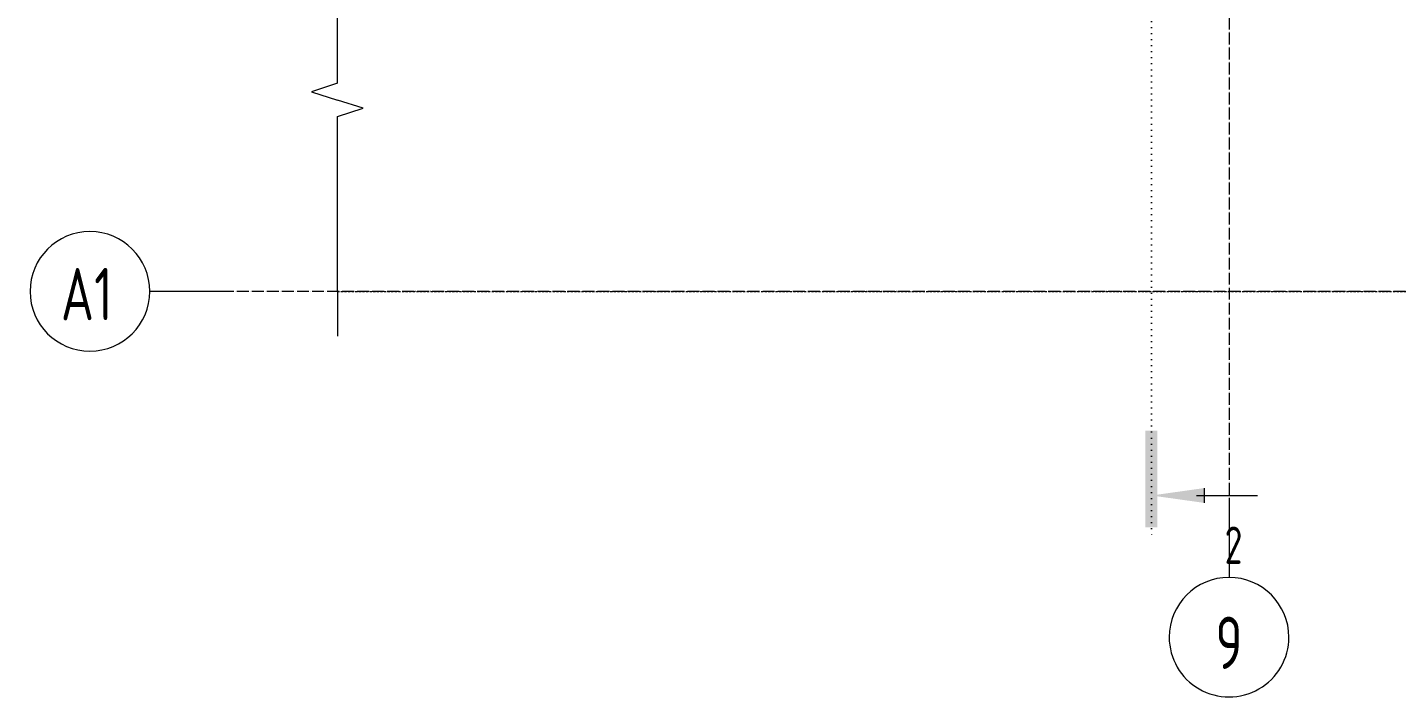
# Model space of a CAD drawing. Header units: millimetres. Extents: x 30199 to 68228, y -5153 to 33546.
# Drawn here: x 53912 to 56201, y 30462 to 31587 of the extents above; entities that cross this region are included whole.
import ezdxf

# ---------------------------------------------------------------- set-up
doc = ezdxf.new("R2010")
doc.units = ezdxf.units.MM
for name, pattern in [('01 Штриховая _4 мм_', [6, 3.5, -2.5]), ('02 Штрихпунктирная _20 мм_', [25, 20, -2.5, 0, -2.5]), ('04 Пунктир 10мм', [10, 0, -10])]:
    doc.linetypes.add(name, pattern=pattern)
for name, color, linetype, lineweight in [('AA_Oformlenie', 7, 'Continuous', 9), ('AA_Razrez', 7, 'Continuous', 9), ('AA_Vinoska', 7, 'Continuous', 9), ('AF_Stena_Опалубка', 253, 'Continuous', 20), ('Оси', 7, 'Continuous', 9)]:
    doc.layers.add(name, color=color, linetype=linetype, lineweight=lineweight)
doc.styles.add('ISOCPEUR', font='isocpeur.TTF', dxfattribs={"width": 0.7, "height": 87.5})
doc.styles.add('ISOCPEUR_2', font='isocpeur.TTF', dxfattribs={"width": 0.7, "height": 62.5})

# ---------------------------------------------------------------- blocks, each defined once
blk = doc.blocks.new('011_ЛинияОбрыва _ЭлУзла_Линия_ - Тип 1-4091835-Схема расположения арматурных выпусков вундаментной плиты  в_о 9-А1')
at = {"layer": 'AA_Oformlenie'}
for p, q in [((0, 0), (292.5, 0)), ((348.2, 0), (640, 0))]:
    blk.add_line(p, q, dxfattribs=at)
blk = doc.blocks.new('Ось сетки - d_4мм-2765513-Схема расположения арматурных выпусков вундаментной плиты  в_о 9-А1')
at = {"layer": 'Оси'}
for start, end in [(360, 180), (360, 180), (180, 360), (180, 360)]:
    blk.add_arc((0, 0), 4, start, end, dxfattribs=at)
blk = doc.blocks.new('Разрез - Номер узла_ спереди-394134-Схема расположения арматурных выпусков вундаментной плиты  в_о 9-А1')
at = {"layer": 'AA_Razrez'}
for points in [[(7.329, 0.404), (7.329, -0.394), (0.873, -0.394), (0.873, 0.404)], [(3.497, -3.533), (2.503, -3.533), (3, 0)]]:
    blk.add_hatch(color=256, dxfattribs=at).paths.add_polyline_path(points)
for p, q in [((2.503, -3.533), (3.497, -3.533)), ((3, -3), (3, -7.096))]:
    blk.add_line(p, q, dxfattribs=at)

msp = doc.modelspace()

# ---------------------------------------------------------------- linework, layer by layer
at = {"layer": 'AA_Razrez', "linetype": '04 Пунктир 10мм'}
msp.add_line((55789.8733, 33485.3361), (55789.8733, 30728.6293), dxfattribs=at)
at = {"layer": 'AA_Vinoska'}
for p, q in [((54429.5726, 31493.1543), (54386.2476, 31479.0772)), ((54386.2476, 31479.0772), (54429.5726, 31465)), ((54472.8739, 31451.25), (54429.5726, 31465)), ((54429.5726, 31437.5), (54472.8739, 31451.25)), ((54429.5726, 31145), (54429.5726, 31070))]:
    msp.add_line(p, q, dxfattribs=at)
at = {"layer": 'AF_Stena_Опалубка', "linetype": '01 Штриховая _4 мм_'}
msp.add_line((54429.5726, 31145), (57584.8032, 31145), dxfattribs=at)
at = {"layer": 'Оси', "linetype": '02 Штрихпунктирная _20 мм_'}
for p, q in [((55919.4549, 32857.9919), (55919.4549, 30791.6482)), ((57745.5314, 31145), (54241.1254, 31145))]:
    msp.add_line(p, q, dxfattribs=at)
at = {"layer": 'Оси'}
for p, q in [((54241.1254, 31145), (54116.1254, 31145)), ((55919.4549, 30791.6482), (55919.4549, 30666.6482))]:
    msp.add_line(p, q, dxfattribs=at)

# ---------------------------------------------------------------- block references
at = {"layer": 'AA_Oformlenie', "rotation": 89.99999999999991}
msp.add_blockref('011_ЛинияОбрыва _ЭлУзла_Линия_ - Тип 1-4091835-Схема расположения арматурных выпусков вундаментной плиты  в_о 9-А1', (54429.5726, 31145), dxfattribs=at)
at = {"layer": 'AA_Razrez', "xscale": 24.99999999999999, "yscale": 24.99999999999999, "zscale": 24.99999999999999, "rotation": 89.99999999999947}
msp.add_blockref('Разрез - Номер узла_ спереди-394134-Схема расположения арматурных выпусков вундаментной плиты  в_о 9-А1', (55789.8733, 30728.6293), dxfattribs=at)
at = {"layer": 'Оси', "xscale": 24.99999999999999, "yscale": 24.99999999999999, "zscale": 24.99999999999999}
for p, rotation in [((54016.1254, 31145), 90), ((55919.4549, 30566.6482), 180)]:
    msp.add_blockref('Ось сетки - d_4мм-2765513-Схема расположения арматурных выпусков вундаментной плиты  в_о 9-А1', p, dxfattribs=dict(at, rotation=rotation))

# ---------------------------------------------------------------- texts
at = {"layer": 'AA_Razrez', "insert": (55912.0201, 30751.7484), "char_height": 62.5, "width": 37.879734, "attachment_point": 1, "style": 'ISOCPEUR_2'}
msp.add_mtext('\\fISOCPEUR|b0|i0|c204|p34|;\\W.7;2', dxfattribs=at)
at = {"layer": 'Оси', "char_height": 87.5, "attachment_point": 1, "style": 'ISOCPEUR'}
for s, insert, width in [('\\fISOCPEUR|b0|i0|c204|p34|;\\W.7;А', (53967.7061, 31184.2882), 67.34175), ('\\fISOCPEUR|b0|i0|c204|p34|;\\W.7;1', (54023.2686, 31184.2882), 37.879734), ('\\fISOCPEUR|b0|i0|c204|p34|;\\W.7;9', (55896.8251, 30600.9498), 51.909266)]:
    msp.add_mtext(s, dxfattribs=dict(at, insert=insert, width=width))

doc.saveas('drawing.dxf')
